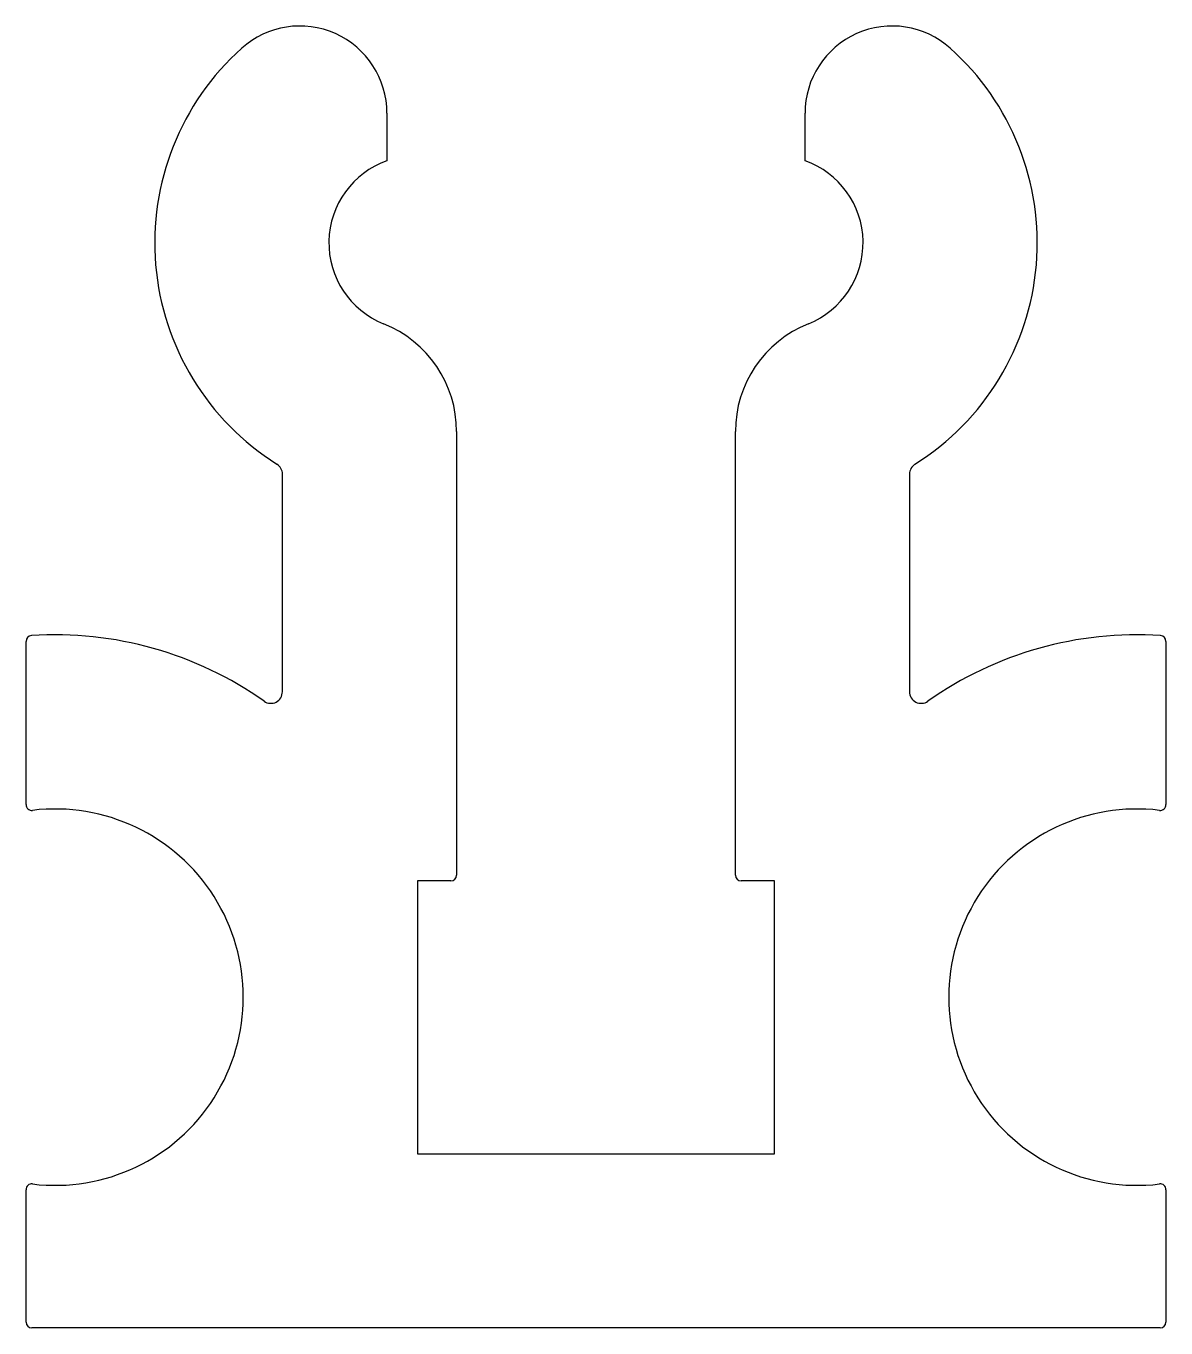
# Model space of a CAD drawing. Extents: x -9.4 to 10.2, y 5.8 to 28.3.
import ezdxf

# ---------------------------------------------------------------- set-up
doc = ezdxf.new("R2010")
doc.units = 0
doc.layers.get('0').update_dxf_attribs({"linetype": 'CONTINUOUS'})

msp = doc.modelspace()

# ---------------------------------------------------------------- linework, layer by layer
for p, q in [((-3.173, 26.768), (-3.173, 25.946)), ((4.027, 25.946), (4.027, 26.768)), ((-1.973, 21.282), (-1.973, 13.643)), ((2.827, 13.643), (2.827, 21.282)), ((-4.973, 16.802), (-4.973, 20.552)), ((5.827, 20.552), (5.827, 16.802)), ((-9.389, 14.858), (-9.389, 17.669)), ((10.243, 17.669), (10.243, 14.858)), ((-2.073, 13.543), (-2.648, 13.543)), ((-2.648, 13.543), (-2.648, 8.843)), ((3.502, 13.543), (2.927, 13.543)), ((3.502, 8.843), (3.502, 13.543)), ((-2.648, 8.843), (3.502, 8.843)), ((-9.389, 5.943), (-9.389, 8.225)), ((10.243, 8.225), (10.243, 5.943)), ((10.143, 5.843), (-9.289, 5.843))]:
    msp.add_line(p, q)
for centre, radius, start, end in [((-4.673, 26.768), 1.5, 0, 131.8103), ((5.527, 26.768), 1.5, 48.1897, 180), ((-2.673, 24.532), 4.5, 131.8103, 237.8651), ((3.527, 24.532), 4.5, 302.1349, 48.1897), ((-2.673, 24.532), 1.5, 109.4712, 248.1963), ((3.527, 24.532), 1.5, 291.8037, 70.5288), ((-3.973, 21.282), 2, 360, 68.1963), ((4.827, 21.282), 2, 111.8037, 180), ((-5.173, 20.552), 0.2, 360, 57.8651), ((6.027, 20.552), 0.2, 122.1349, 180), ((-9.289, 17.669), 0.1, 93.7348, 180), ((-8.889, 11.541), 6.241, 54.7664, 93.7348), ((9.743, 11.541), 6.241, 86.2652, 125.2336), ((10.143, 17.669), 0.1, 0, 86.2652), ((-5.173, 16.802), 0.2, 234.7664, 360), ((6.027, 16.802), 0.2, 180, 305.2336), ((-9.289, 14.858), 0.1, 180, 276.8768), ((10.143, 14.858), 0.1, 263.1232, 360), ((-8.889, 11.541), 3.241, 263.1232, 96.8768), ((9.743, 11.541), 3.241, 83.1232, 276.8768), ((-2.073, 13.643), 0.1, 270, 360), ((2.927, 13.643), 0.1, 180, 270), ((-9.289, 8.225), 0.1, 83.1232, 180), ((10.143, 8.225), 0.1, 360, 96.8768), ((-9.289, 5.943), 0.1, 180, 270), ((10.143, 5.943), 0.1, 270, 360)]:
    msp.add_arc(centre, radius, start, end)

doc.saveas('drawing.dxf')
